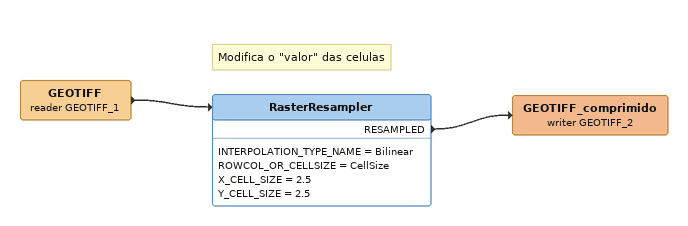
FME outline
GEOTIFF (reader GEOTIFF_1)
    -> RasterResampler
Note: Modifica o "valor" das celulas
RasterResampler
    INTERPOLATION_TYPE_NAME = Bilinear
    ROWCOL_OR_CELLSIZE = CellSize
    X_CELL_SIZE = 2.5
    Y_CELL_SIZE = 2.5
    RESAMPLED -> GEOTIFF_comprimido (writer GEOTIFF_2)
GEOTIFF_comprimido (writer GEOTIFF_2)
